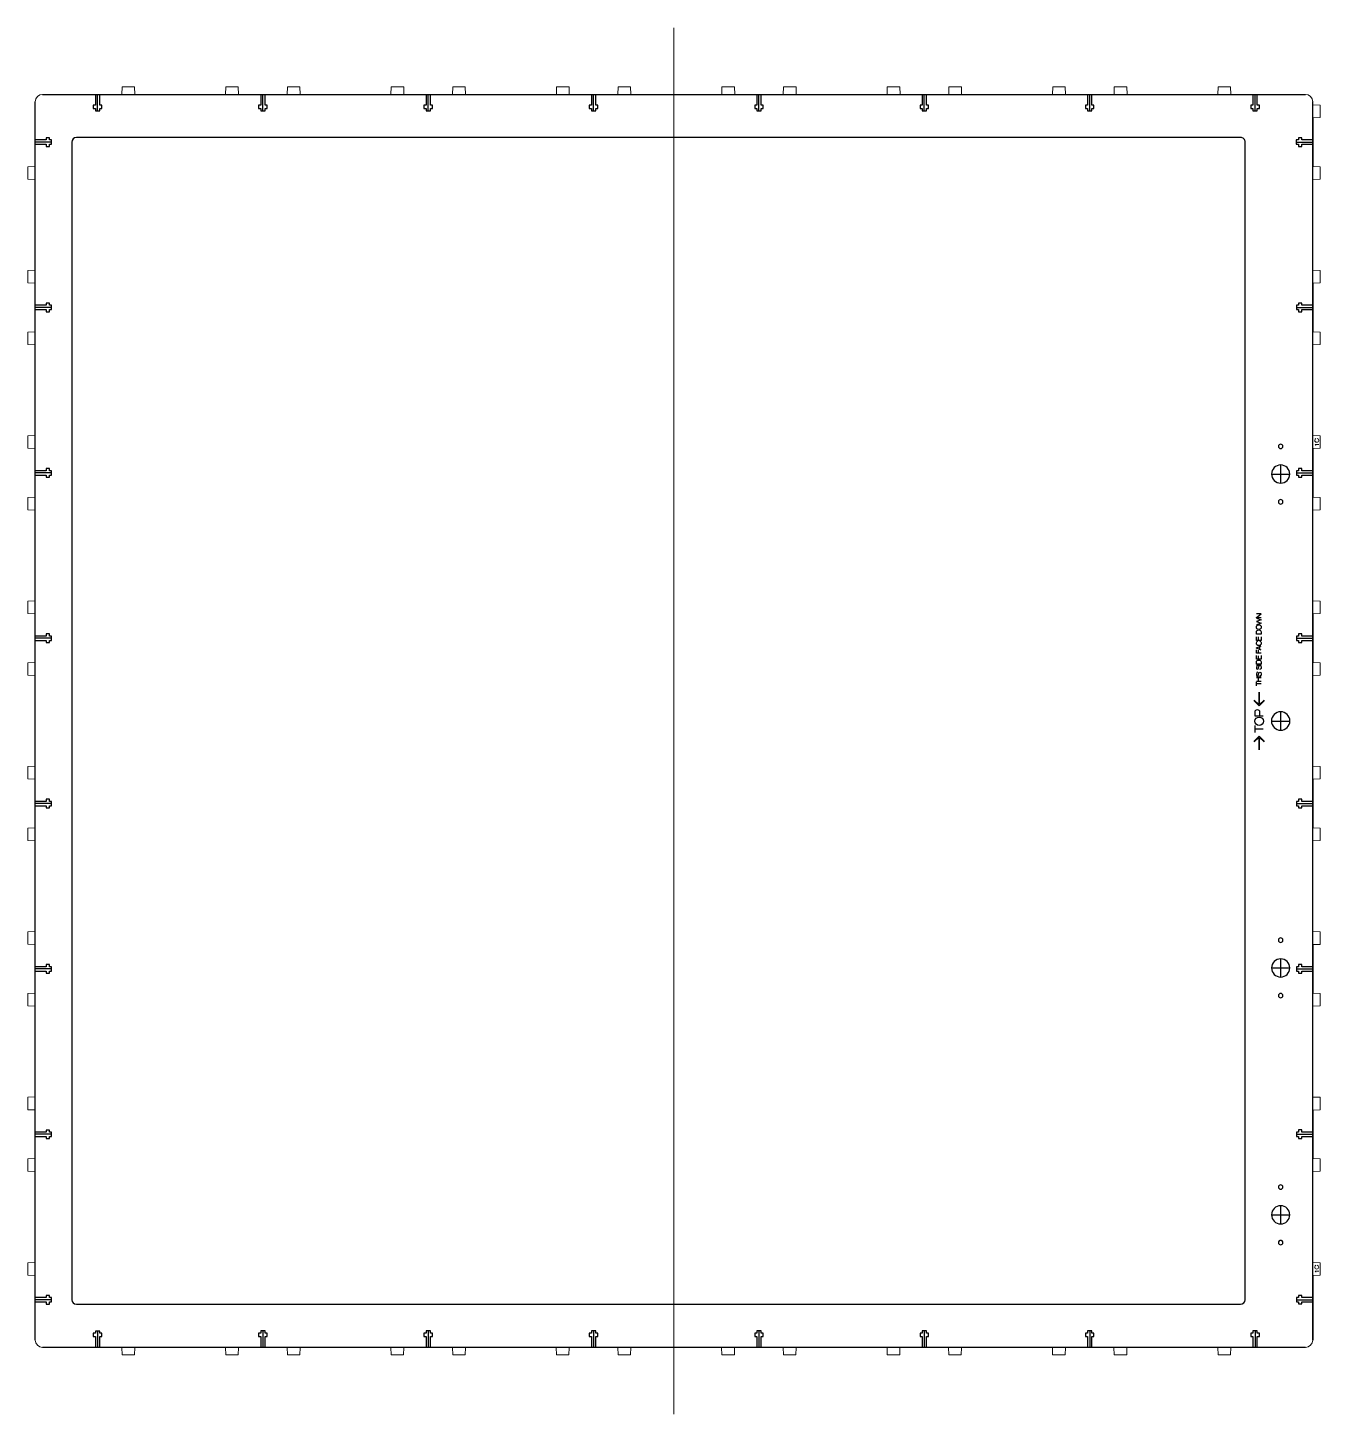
# Model space of a CAD drawing. Header units: millimetres. Extents: x 80 to 1360, y 33 to 950.
# Drawn here: x 80 to 920, y 50 to 950 of the extents above; entities that cross this region are included whole.
import ezdxf

# ---------------------------------------------------------------- set-up
doc = ezdxf.new("R2010")
doc.units = ezdxf.units.MM
for name, color, linetype, lineweight, true_color in [('Changed Parts', 3, 'Continuous', 25, 0x00ff00), ('Laser Table', 2, 'Continuous', 0, 0xffff00), ('New Top', 1, 'Continuous', 0, 0xff0000), ('New Top Text', 5, 'Continuous', 0, 0x0000ff), ('Referance lines', 2, 'Continuous', 25, 0xffff00), ('table under support', 1, 'Continuous', 0, 0xff0000), ('Top Board', 1, 'Continuous', 0, 0xff0000)]:
    doc.layers.add(name, color=color, linetype=linetype, lineweight=lineweight, true_color=true_color)
for name, color, linetype, true_color in [('CHANGED_PARTS', 3, 'Continuous', 0x00ff00), ('CUTS', 1, 'Continuous', 0xff0000), ('TEXT', 5, 'Continuous', 0x0000ff)]:
    doc.layers.add(name, color=color, linetype=linetype, true_color=true_color)

msp = doc.modelspace()

# ---------------------------------------------------------------- linework, layer by layer
at = {"layer": 'Changed Parts'}
for p, q in [((90.13, 906.74), (124.41, 906.74)), ((124.41, 906.74), (124.41, 899.73)), ((127.21, 899.73), (127.21, 906.74)), ((127.21, 906.74), (141.61, 906.74)), ((217.37, 906.74), (231.75, 906.74)), ((231.75, 906.74), (231.75, 899.73)), ((234.55, 899.73), (234.55, 906.74)), ((234.55, 906.74), (248.95, 906.74)), ((324.71, 906.74), (339.09, 906.74)), ((339.09, 906.74), (339.09, 899.73)), ((341.89, 899.73), (341.89, 906.74)), ((341.89, 906.74), (356.29, 906.74)), ((432.05, 906.74), (446.43, 906.74)), ((446.43, 906.74), (446.43, 899.73)), ((449.23, 899.73), (449.23, 906.74)), ((449.23, 906.74), (463.63, 906.74)), ((539.39, 906.74), (553.77, 906.74)), ((553.77, 906.74), (553.77, 899.73)), ((556.57, 899.73), (556.57, 906.74)), ((556.57, 906.74), (570.97, 906.74)), ((646.73, 906.74), (661.11, 906.74)), ((661.11, 906.74), (661.11, 899.73)), ((663.91, 899.73), (663.91, 906.74)), ((663.91, 906.74), (678.31, 906.74)), ((754.07, 906.74), (768.45, 906.74)), ((768.45, 906.74), (768.45, 899.73)), ((771.25, 899.73), (771.25, 906.74)), ((771.25, 906.74), (785.65, 906.74)), ((861.41, 906.74), (875.79, 906.74)), ((875.79, 906.74), (875.79, 899.73)), ((878.59, 899.73), (878.59, 906.74)), ((878.59, 906.74), (909.87, 906.74)), ((85.33, 877.15), (85.33, 891.55)), ((85.33, 891.55), (85.33, 891.55)), ((124.41, 899.73), (123.01, 899.73)), ((123.01, 899.73), (123.01, 897.53)), ((123.01, 897.53), (124.41, 897.53)), ((124.41, 897.53), (124.41, 896.08)), ((124.41, 896.08), (127.21, 896.08)), ((128.61, 899.73), (127.21, 899.73)), ((127.21, 897.53), (128.61, 897.53)), ((127.21, 896.08), (127.21, 897.53)), ((128.61, 897.53), (128.61, 899.73)), ((231.75, 899.73), (230.35, 899.73)), ((230.35, 899.73), (230.35, 897.53)), ((230.35, 897.53), (231.75, 897.53)), ((231.75, 897.53), (231.75, 896.08)), ((231.75, 896.08), (234.55, 896.08)), ((235.95, 899.73), (234.55, 899.73)), ((234.55, 896.08), (234.55, 897.53)), ((234.55, 897.53), (235.95, 897.53)), ((235.95, 897.53), (235.95, 899.73)), ((339.09, 899.73), (337.69, 899.73)), ((337.69, 899.73), (337.69, 897.53)), ((337.69, 897.53), (339.09, 897.53)), ((339.09, 897.53), (339.09, 896.08)), ((339.09, 896.08), (341.89, 896.08)), ((343.29, 899.73), (341.89, 899.73)), ((341.89, 896.08), (341.89, 897.53)), ((341.89, 897.53), (343.29, 897.53)), ((343.29, 897.53), (343.29, 899.73)), ((446.43, 899.73), (445.03, 899.73)), ((445.03, 899.73), (445.03, 897.53)), ((445.03, 897.53), (446.43, 897.53)), ((446.43, 897.53), (446.43, 896.08)), ((446.43, 896.08), (449.23, 896.08)), ((450.63, 899.73), (449.23, 899.73)), ((449.23, 896.08), (449.23, 897.53)), ((449.23, 897.53), (450.63, 897.53)), ((450.63, 897.53), (450.63, 899.73)), ((553.77, 899.73), (552.37, 899.73)), ((552.37, 899.73), (552.37, 897.53)), ((552.37, 897.53), (553.77, 897.53)), ((553.77, 897.53), (553.77, 896.08)), ((553.77, 896.08), (556.57, 896.08)), ((557.97, 899.73), (556.57, 899.73)), ((556.57, 896.08), (556.57, 897.53)), ((556.57, 897.53), (557.97, 897.53)), ((557.97, 897.53), (557.97, 899.73)), ((661.11, 899.73), (659.71, 899.73)), ((659.71, 899.73), (659.71, 897.53)), ((659.71, 897.53), (661.11, 897.53)), ((661.11, 897.53), (661.11, 896.08)), ((661.11, 896.08), (663.91, 896.08)), ((665.31, 899.73), (663.91, 899.73)), ((663.91, 896.08), (663.91, 897.53)), ((663.91, 897.53), (665.31, 897.53)), ((665.31, 897.53), (665.31, 899.73)), ((768.45, 899.73), (767.05, 899.73)), ((767.05, 899.73), (767.05, 897.53)), ((767.05, 897.53), (768.45, 897.53)), ((768.45, 897.53), (768.45, 896.08)), ((768.45, 896.08), (771.25, 896.08)), ((772.65, 899.73), (771.25, 899.73)), ((771.25, 897.53), (772.65, 897.53)), ((771.25, 896.08), (771.25, 897.53)), ((772.65, 897.53), (772.65, 899.73)), ((875.79, 899.73), (874.39, 899.73)), ((874.39, 899.73), (874.39, 897.53)), ((874.39, 897.53), (875.79, 897.53)), ((875.79, 897.53), (875.79, 896.08)), ((875.79, 896.08), (878.59, 896.08)), ((879.99, 899.73), (878.59, 899.73)), ((878.59, 896.08), (878.59, 897.53)), ((878.59, 897.53), (879.99, 897.53)), ((879.99, 897.53), (879.99, 899.73)), ((92.35, 877.15), (85.33, 877.15)), ((85.33, 874.35), (92.35, 874.35)), ((85.33, 859.97), (85.33, 874.35)), ((94.55, 878.55), (92.35, 878.55)), ((92.35, 878.55), (92.35, 877.15)), ((92.35, 874.35), (92.35, 872.95)), ((94.55, 877.15), (94.55, 878.55)), ((95.99, 877.15), (94.55, 877.15)), ((94.55, 872.95), (94.55, 874.35)), ((94.55, 874.35), (95.99, 874.35)), ((95.99, 874.35), (95.99, 877.15)), ((905.45, 877.15), (904, 877.15)), ((904, 877.15), (904, 874.35)), ((904, 874.35), (905.45, 874.35)), ((907.65, 878.55), (905.45, 878.55)), ((905.45, 878.55), (905.45, 877.15)), ((905.45, 874.35), (905.45, 872.95)), ((907.65, 877.15), (907.65, 878.55)), ((914.67, 877.15), (907.65, 877.15)), ((907.65, 872.95), (907.65, 874.35)), ((907.65, 874.35), (914.67, 874.35)), ((92.35, 872.95), (94.55, 872.95)), ((905.45, 872.95), (907.65, 872.95)), ((85.33, 769.81), (85.33, 784.21)), ((92.35, 769.81), (85.33, 769.81)), ((85.33, 767.01), (92.35, 767.01)), ((85.33, 752.63), (85.33, 767.01)), ((94.55, 771.21), (92.35, 771.21)), ((92.35, 771.21), (92.35, 769.81)), ((92.35, 767.01), (92.35, 765.61)), ((92.35, 765.61), (94.55, 765.61)), ((94.55, 769.81), (94.55, 771.21)), ((95.99, 769.81), (94.55, 769.81)), ((94.55, 765.61), (94.55, 767.01)), ((94.55, 767.01), (95.99, 767.01)), ((95.99, 767.01), (95.99, 769.81)), ((905.45, 769.81), (904.01, 769.81)), ((904.01, 769.81), (904.01, 767.01)), ((904.01, 767.01), (905.45, 767.01)), ((907.65, 771.21), (905.45, 771.21)), ((905.45, 771.21), (905.45, 769.81)), ((905.45, 767.01), (905.45, 765.61)), ((905.45, 765.61), (907.65, 765.61)), ((907.65, 769.81), (907.65, 771.21)), ((914.67, 769.81), (907.65, 769.81)), ((907.65, 765.61), (907.65, 767.01)), ((907.65, 767.01), (914.67, 767.01)), ((85.33, 662.47), (85.33, 676.87)), ((92.35, 662.47), (85.33, 662.47)), ((85.33, 659.67), (92.35, 659.67)), ((85.33, 645.29), (85.33, 659.67)), ((94.55, 663.87), (92.35, 663.87)), ((92.35, 663.87), (92.35, 662.47)), ((92.35, 659.67), (92.35, 658.27)), ((92.35, 658.27), (94.55, 658.27)), ((94.55, 662.47), (94.55, 663.87)), ((95.99, 662.47), (94.55, 662.47)), ((94.55, 658.27), (94.55, 659.67)), ((94.55, 659.67), (95.99, 659.67)), ((95.99, 659.67), (95.99, 662.47)), ((905.45, 662.47), (904.01, 662.47)), ((904.01, 662.47), (904.01, 659.67)), ((904.01, 659.67), (905.45, 659.67)), ((905.45, 663.87), (905.45, 662.47)), ((907.65, 663.87), (905.45, 663.87)), ((905.45, 659.67), (905.45, 658.27)), ((905.45, 658.27), (907.65, 658.27)), ((907.65, 662.47), (907.65, 663.87)), ((914.67, 662.47), (907.65, 662.47)), ((907.65, 658.27), (907.65, 659.67)), ((907.65, 659.67), (914.67, 659.67)), ((85.33, 555.13), (85.33, 569.53)), ((92.35, 555.13), (85.33, 555.13)), ((85.33, 552.33), (92.35, 552.33)), ((85.33, 537.96), (85.33, 552.33)), ((94.55, 556.53), (92.35, 556.53)), ((92.35, 556.53), (92.35, 555.13)), ((92.35, 552.33), (92.35, 550.93)), ((92.35, 550.93), (94.55, 550.93)), ((94.55, 555.13), (94.55, 556.53)), ((95.99, 555.13), (94.55, 555.13)), ((94.55, 550.93), (94.55, 552.33)), ((94.55, 552.33), (95.99, 552.33)), ((95.99, 552.33), (95.99, 555.13)), ((905.45, 555.13), (904.01, 555.13)), ((904.01, 555.13), (904.01, 552.33)), ((904.01, 552.33), (905.45, 552.33)), ((907.65, 556.53), (905.45, 556.53)), ((905.45, 556.53), (905.45, 555.13)), ((905.45, 552.33), (905.45, 550.93)), ((905.45, 550.93), (907.65, 550.93)), ((907.65, 555.13), (907.65, 556.53)), ((914.67, 555.13), (907.65, 555.13)), ((907.65, 550.93), (907.65, 552.33)), ((907.65, 552.33), (914.67, 552.33)), ((85.33, 447.79), (85.33, 462.19)), ((92.35, 447.79), (85.33, 447.79)), ((85.33, 444.99), (92.35, 444.99)), ((85.33, 430.62), (85.33, 444.99)), ((94.55, 449.19), (92.35, 449.19)), ((92.35, 449.19), (92.35, 447.79)), ((92.35, 444.99), (92.35, 443.59)), ((92.35, 443.59), (94.55, 443.59)), ((94.55, 447.79), (94.55, 449.19)), ((95.99, 447.79), (94.55, 447.79)), ((94.55, 443.59), (94.55, 444.99)), ((94.55, 444.99), (95.99, 444.99)), ((95.99, 444.99), (95.99, 447.79)), ((905.45, 447.79), (904.01, 447.79)), ((904.01, 447.79), (904.01, 444.99)), ((904.01, 444.99), (905.45, 444.99)), ((907.65, 449.19), (905.45, 449.19)), ((905.45, 449.19), (905.45, 447.79)), ((905.45, 444.99), (905.45, 443.59)), ((905.45, 443.59), (907.65, 443.59)), ((907.65, 447.79), (907.65, 449.19)), ((914.67, 447.79), (907.65, 447.79)), ((907.65, 443.59), (907.65, 444.99)), ((907.65, 444.99), (914.67, 444.99)), ((85.33, 340.45), (85.33, 354.85)), ((92.35, 340.45), (85.33, 340.45)), ((85.33, 337.65), (92.35, 337.65)), ((85.33, 323.28), (85.33, 337.65)), ((94.55, 341.85), (92.35, 341.85)), ((92.35, 341.85), (92.35, 340.45)), ((92.35, 337.65), (92.35, 336.25)), ((92.35, 336.25), (94.55, 336.25)), ((94.55, 340.45), (94.55, 341.85)), ((95.99, 340.45), (94.55, 340.45)), ((94.55, 336.25), (94.55, 337.65)), ((94.55, 337.65), (95.99, 337.65)), ((95.99, 337.65), (95.99, 340.45)), ((905.45, 340.46), (904.01, 340.46)), ((904.01, 340.46), (904.01, 337.65)), ((904.01, 337.65), (905.45, 337.65)), ((905.45, 341.86), (905.45, 340.46)), ((907.65, 341.86), (905.45, 341.86)), ((905.45, 337.65), (905.45, 336.26)), ((905.45, 336.26), (907.65, 336.26)), ((907.65, 340.46), (907.65, 341.86)), ((914.67, 340.46), (907.65, 340.46)), ((907.65, 336.26), (907.65, 337.65)), ((907.65, 337.65), (914.67, 337.65)), ((85.33, 233.11), (85.33, 247.51)), ((94.55, 234.51), (92.35, 234.51)), ((92.35, 234.51), (92.35, 233.11)), ((94.55, 233.11), (94.55, 234.51)), ((907.65, 234.52), (905.45, 234.52)), ((905.45, 234.52), (905.45, 233.12)), ((907.65, 233.12), (907.65, 234.52)), ((92.35, 233.11), (85.33, 233.11)), ((85.33, 230.31), (92.35, 230.31)), ((85.33, 215.94), (85.33, 230.31)), ((92.35, 230.31), (92.35, 228.91)), ((92.35, 228.91), (94.55, 228.91)), ((95.99, 233.11), (94.55, 233.11)), ((94.55, 228.91), (94.55, 230.31)), ((94.55, 230.31), (95.99, 230.31)), ((95.99, 230.31), (95.99, 233.11)), ((905.45, 233.12), (904.01, 233.12)), ((904.01, 233.12), (904.01, 230.31)), ((904.01, 230.31), (905.45, 230.31)), ((905.45, 230.31), (905.45, 228.92)), ((905.45, 228.92), (907.65, 228.92)), ((914.67, 233.12), (907.65, 233.12)), ((907.65, 228.92), (907.65, 230.31)), ((907.65, 230.31), (914.67, 230.31)), ((85.33, 125.77), (85.33, 140.17)), ((94.55, 127.17), (92.35, 127.17)), ((92.35, 127.17), (92.35, 125.77)), ((94.55, 125.77), (94.55, 127.17)), ((907.65, 127.18), (905.45, 127.18)), ((905.45, 127.18), (905.45, 125.78)), ((907.65, 125.78), (907.65, 127.18)), ((92.35, 125.77), (85.33, 125.77)), ((85.33, 122.97), (92.35, 122.97)), ((85.33, 98.18), (85.33, 122.97)), ((92.35, 122.97), (92.35, 121.57)), ((92.35, 121.57), (94.55, 121.57)), ((95.99, 125.77), (94.55, 125.77)), ((94.55, 121.57), (94.55, 122.97)), ((94.55, 122.97), (95.99, 122.97)), ((95.99, 122.97), (95.99, 125.77)), ((905.45, 125.78), (904.01, 125.78)), ((904.01, 125.78), (904.01, 122.97)), ((904.01, 122.97), (905.45, 122.97)), ((905.45, 122.97), (905.45, 121.58)), ((905.45, 121.58), (907.65, 121.58)), ((914.67, 125.78), (907.65, 125.78)), ((907.65, 121.58), (907.65, 122.97)), ((907.65, 122.97), (914.67, 122.97)), ((124.41, 102.6), (123.01, 102.6)), ((123.01, 102.6), (123.01, 100.4)), ((123.01, 100.4), (124.41, 100.4)), ((124.41, 104.04), (124.41, 102.6)), ((127.21, 104.04), (124.41, 104.04)), ((124.41, 100.4), (124.41, 93.38)), ((127.21, 102.6), (127.21, 104.04)), ((128.61, 102.6), (127.21, 102.6)), ((127.21, 93.38), (127.21, 100.4)), ((127.21, 100.4), (128.61, 100.4)), ((128.61, 100.4), (128.61, 102.6)), ((231.75, 102.6), (230.35, 102.6)), ((230.35, 102.6), (230.35, 100.4)), ((230.35, 100.4), (231.75, 100.4)), ((234.55, 104.05), (231.75, 104.05)), ((231.75, 104.05), (231.75, 102.6)), ((231.75, 100.4), (231.75, 93.38)), ((234.55, 102.6), (234.55, 104.05)), ((235.95, 102.6), (234.55, 102.6)), ((234.55, 93.39), (234.55, 100.4)), ((234.55, 100.4), (235.95, 100.4)), ((235.95, 100.4), (235.95, 102.6)), ((339.09, 102.6), (337.69, 102.6)), ((337.69, 102.6), (337.69, 100.4)), ((337.69, 100.4), (339.09, 100.4)), ((341.89, 104.05), (339.09, 104.05)), ((339.09, 104.05), (339.09, 102.6)), ((339.09, 100.4), (339.09, 93.39)), ((341.89, 102.6), (341.89, 104.05)), ((343.29, 102.6), (341.89, 102.6)), ((341.89, 93.39), (341.89, 100.4)), ((341.89, 100.4), (343.29, 100.4)), ((343.29, 100.4), (343.29, 102.6)), ((446.43, 102.6), (445.03, 102.6)), ((445.03, 102.6), (445.03, 100.4)), ((445.03, 100.4), (446.43, 100.4)), ((449.23, 104.05), (446.43, 104.05)), ((446.43, 104.05), (446.43, 102.6)), ((446.43, 100.4), (446.43, 93.39)), ((449.23, 102.6), (449.23, 104.05)), ((450.63, 102.6), (449.23, 102.6)), ((449.23, 100.4), (450.63, 100.4)), ((449.23, 93.39), (449.23, 100.4)), ((450.63, 100.4), (450.63, 102.6)), ((553.77, 102.6), (552.37, 102.6)), ((552.37, 102.6), (552.37, 100.4)), ((552.37, 100.4), (553.77, 100.4)), ((556.57, 104.05), (553.77, 104.05)), ((553.77, 104.05), (553.77, 102.6)), ((553.77, 100.4), (553.77, 93.39)), ((556.57, 102.6), (556.57, 104.05)), ((557.97, 102.6), (556.57, 102.6)), ((556.57, 100.4), (557.97, 100.4)), ((556.57, 93.39), (556.57, 100.4)), ((557.97, 100.4), (557.97, 102.6)), ((661.11, 102.6), (659.71, 102.6)), ((659.71, 102.6), (659.71, 100.4)), ((659.71, 100.4), (661.11, 100.4)), ((663.91, 104.05), (661.11, 104.05)), ((661.11, 104.05), (661.11, 102.6)), ((661.11, 100.4), (661.11, 93.39)), ((663.91, 102.6), (663.91, 104.05)), ((665.31, 102.6), (663.91, 102.6)), ((663.91, 93.39), (663.91, 100.4)), ((663.91, 100.4), (665.31, 100.4)), ((665.31, 100.4), (665.31, 102.6)), ((768.45, 102.6), (767.05, 102.6)), ((767.05, 102.6), (767.05, 100.4)), ((767.05, 100.4), (768.45, 100.4)), ((771.25, 104.05), (768.45, 104.05)), ((768.45, 104.05), (768.45, 102.6)), ((768.45, 100.4), (768.45, 93.39)), ((771.25, 102.6), (771.25, 104.05)), ((772.65, 102.6), (771.25, 102.6)), ((771.25, 93.39), (771.25, 100.4)), ((771.25, 100.4), (772.65, 100.4)), ((772.65, 100.4), (772.65, 102.6)), ((875.79, 102.61), (874.39, 102.61)), ((874.39, 102.61), (874.39, 100.41)), ((874.39, 100.41), (875.79, 100.41)), ((875.79, 104.05), (875.79, 102.61)), ((878.59, 104.05), (875.79, 104.05)), ((875.79, 100.41), (875.79, 93.39)), ((878.59, 102.61), (878.59, 104.05)), ((879.99, 102.61), (878.59, 102.61)), ((878.59, 93.39), (878.59, 100.41)), ((878.59, 100.41), (879.99, 100.41)), ((879.99, 100.41), (879.99, 102.61)), ((124.41, 93.38), (90.13, 93.38)), ((141.59, 93.38), (127.21, 93.38)), ((231.75, 93.38), (217.35, 93.38)), ((248.93, 93.38), (234.55, 93.39)), ((339.09, 93.39), (324.69, 93.38)), ((356.27, 93.38), (341.89, 93.39)), ((446.43, 93.39), (432.03, 93.38)), ((463.61, 93.38), (449.23, 93.39)), ((553.77, 93.39), (539.37, 93.38)), ((570.95, 93.38), (556.57, 93.39)), ((661.11, 93.39), (646.71, 93.38)), ((678.29, 93.38), (663.91, 93.39)), ((768.45, 93.39), (754.05, 93.38)), ((785.63, 93.38), (771.25, 93.39)), ((875.79, 93.39), (861.39, 93.38)), ((909.87, 93.39), (878.59, 93.39))]:
    msp.add_line(p, q, dxfattribs=at)
at = {"layer": 'CHANGED_PARTS'}
for p, q in [((914.67, 891.53), (914.67, 891.53)), ((914.67, 891.53), (914.67, 877.15)), ((109.04, 875.73), (109.04, 124.38)), ((867.77, 878.74), (112.04, 878.73)), ((870.77, 124.38), (870.77, 875.74)), ((914.67, 874.35), (914.67, 859.96)), ((914.67, 784.19), (914.67, 769.81)), ((914.67, 767.01), (914.67, 752.62)), ((914.67, 676.85), (914.67, 662.47)), ((914.67, 659.67), (914.67, 645.28)), ((914.67, 569.51), (914.67, 555.13)), ((914.67, 552.33), (914.67, 537.94)), ((914.67, 462.17), (914.67, 447.79)), ((914.67, 444.99), (914.67, 430.6)), ((914.67, 354.83), (914.67, 340.46)), ((914.67, 337.65), (914.67, 323.26)), ((914.67, 247.49), (914.67, 233.12)), ((914.67, 230.31), (914.67, 215.92)), ((914.67, 140.15), (914.67, 125.78)), ((112.04, 121.38), (867.77, 121.38)), ((914.67, 122.97), (914.67, 98.19))]:
    msp.add_line(p, q, dxfattribs=at)
for centre, start, end in [((112.04, 875.73), 90.0009, 180.00027), ((867.77, 875.74), 359.99999, 90.0009), ((112.04, 124.38), 180.00027, 269.99999), ((867.77, 124.38), 269.99999, 359.99999)]:
    msp.add_arc(centre, 3, start, end, dxfattribs=at)
at = {"layer": 'CHANGED_PARTS', "color": 3, "true_color": 0x00ff00}
for points in [[(893.83, 679.69), (893.04, 679.69), (892.4, 679.06), (892.4, 678.27)], [(892.4, 678.27), (892.4, 677.48), (893.04, 676.84), (893.83, 676.84)], [(895.25, 678.27), (895.25, 679.06), (894.62, 679.69), (893.83, 679.69)], [(893.83, 676.84), (894.62, 676.84), (895.25, 677.48), (895.25, 678.27)], [(893.83, 666.17), (890.57, 666.17), (887.93, 663.53), (887.93, 660.27)], [(899.73, 660.27), (899.73, 663.53), (897.09, 666.17), (893.83, 666.17)], [(887.93, 660.27), (887.93, 657.01), (890.57, 654.37), (893.83, 654.37)], [(893.83, 654.37), (897.09, 654.37), (899.73, 657.01), (899.73, 660.27)], [(893.83, 643.69), (893.04, 643.69), (892.4, 643.06), (892.4, 642.27)], [(892.4, 642.27), (892.4, 641.48), (893.04, 640.84), (893.83, 640.84)], [(895.25, 642.27), (895.25, 643.06), (894.62, 643.69), (893.83, 643.69)], [(893.83, 640.84), (894.62, 640.84), (895.25, 641.48), (895.25, 642.27)], [(893.83, 359.16), (893.04, 359.16), (892.4, 358.52), (892.4, 357.73)], [(892.4, 357.73), (892.4, 356.94), (893.04, 356.31), (893.83, 356.31)], [(895.25, 357.73), (895.25, 358.52), (894.62, 359.16), (893.83, 359.16)], [(893.83, 356.31), (894.62, 356.31), (895.25, 356.94), (895.25, 357.73)], [(893.83, 345.63), (890.57, 345.63), (887.93, 342.99), (887.93, 339.73)], [(899.73, 339.73), (899.73, 342.99), (897.09, 345.63), (893.83, 345.63)], [(887.93, 339.73), (887.93, 336.47), (890.57, 333.83), (893.83, 333.83)], [(893.83, 333.83), (897.09, 333.83), (899.73, 336.47), (899.73, 339.73)], [(893.83, 323.16), (893.04, 323.16), (892.4, 322.52), (892.4, 321.73)], [(892.4, 321.73), (892.4, 320.94), (893.04, 320.31), (893.83, 320.31)], [(895.25, 321.73), (895.25, 322.52), (894.62, 323.16), (893.83, 323.16)], [(893.83, 320.31), (894.62, 320.31), (895.25, 320.94), (895.25, 321.73)], [(893.83, 198.89), (893.04, 198.89), (892.4, 198.25), (892.4, 197.46)], [(895.25, 197.46), (895.25, 198.25), (894.62, 198.89), (893.83, 198.89)], [(892.4, 197.46), (892.4, 196.67), (893.04, 196.04), (893.83, 196.04)], [(893.83, 196.04), (894.62, 196.04), (895.25, 196.67), (895.25, 197.46)], [(893.83, 185.36), (890.57, 185.36), (887.93, 182.72), (887.93, 179.46)], [(899.73, 179.46), (899.73, 182.72), (897.09, 185.36), (893.83, 185.36)], [(887.93, 179.46), (887.93, 176.2), (890.57, 173.56), (893.83, 173.56)], [(893.83, 173.56), (897.09, 173.56), (899.73, 176.2), (899.73, 179.46)], [(893.83, 162.89), (893.04, 162.89), (892.4, 162.25), (892.4, 161.46)], [(895.25, 161.46), (895.25, 162.25), (894.62, 162.89), (893.83, 162.89)], [(892.4, 161.46), (892.4, 160.67), (893.04, 160.04), (893.83, 160.04)], [(893.83, 160.04), (894.62, 160.04), (895.25, 160.67), (895.25, 161.46)]]:
    msp.add_open_spline(points, degree=3, dxfattribs=at)
at = {"layer": 'CUTS', "color": 3, "true_color": 0x00ff00}
for points in [[(893.83, 506), (890.52, 506), (887.83, 503.31), (887.83, 500)], [(899.83, 500), (899.83, 503.31), (897.14, 506), (893.83, 506)], [(887.83, 500), (887.83, 496.69), (890.52, 494), (893.83, 494)], [(893.83, 494), (897.14, 494), (899.83, 496.69), (899.83, 500)]]:
    msp.add_open_spline(points, degree=3, dxfattribs=at)
at = {"layer": 'Laser Table'}
msp.add_line((500, 950), (500, 50), dxfattribs=at)
at = {"layer": 'New Top', "color": 1, "true_color": 0xff0000}
for p, q in [((141.61, 906.74), (141.81, 911.61)), ((141.81, 911.61), (149.84, 911.61)), ((149.84, 911.61), (150.04, 906.74)), ((208.94, 906.74), (209.14, 911.61)), ((209.14, 911.61), (217.17, 911.61)), ((217.17, 911.61), (217.37, 906.74)), ((248.95, 906.74), (249.15, 911.61)), ((249.15, 911.61), (257.18, 911.61)), ((257.18, 911.61), (257.38, 906.74)), ((316.28, 906.74), (316.48, 911.61)), ((316.48, 911.61), (324.51, 911.61)), ((324.51, 911.61), (324.71, 906.74)), ((356.29, 906.74), (356.49, 911.61)), ((356.49, 911.61), (364.52, 911.61)), ((364.52, 911.61), (364.72, 906.74)), ((423.62, 906.74), (423.82, 911.61)), ((423.82, 911.61), (431.85, 911.61)), ((431.85, 911.61), (432.05, 906.74)), ((463.63, 906.74), (463.83, 911.61)), ((463.83, 911.61), (471.86, 911.61)), ((471.86, 911.61), (472.06, 906.74)), ((530.96, 906.74), (531.16, 911.61)), ((531.16, 911.61), (539.19, 911.61)), ((539.19, 911.61), (539.39, 906.74)), ((570.97, 906.74), (571.17, 911.61)), ((571.17, 911.61), (579.2, 911.61)), ((579.2, 911.61), (579.4, 906.74)), ((638.29, 906.74), (638.49, 911.61)), ((638.49, 911.61), (646.53, 911.61)), ((646.53, 911.61), (646.73, 906.74)), ((678.31, 906.74), (678.51, 911.61)), ((678.51, 911.61), (686.54, 911.61)), ((686.54, 911.61), (686.74, 906.74)), ((745.63, 906.74), (745.83, 911.61)), ((745.83, 911.61), (753.87, 911.61)), ((753.87, 911.61), (754.07, 906.74)), ((785.65, 906.74), (785.85, 911.61)), ((785.85, 911.61), (793.88, 911.61)), ((793.88, 911.61), (794.08, 906.74)), ((852.97, 906.74), (853.17, 911.61)), ((853.17, 911.61), (861.21, 911.61)), ((861.21, 911.61), (861.41, 906.74)), ((150.04, 906.74), (208.94, 906.74)), ((257.38, 906.74), (316.28, 906.74)), ((364.72, 906.74), (423.62, 906.74)), ((472.06, 906.74), (530.96, 906.74)), ((579.4, 906.74), (638.29, 906.74)), ((686.74, 906.74), (745.63, 906.74)), ((794.08, 906.74), (852.97, 906.74)), ((914.67, 899.97), (919.54, 899.77)), ((919.54, 891.73), (914.67, 891.53)), ((919.54, 899.77), (919.54, 891.73)), ((80.46, 859.77), (85.33, 859.97)), ((80.46, 851.74), (80.46, 859.77)), ((914.67, 859.96), (919.54, 859.76)), ((919.54, 859.76), (919.54, 851.73)), ((85.33, 851.54), (80.46, 851.74)), ((85.33, 792.64), (85.33, 851.54)), ((919.54, 851.73), (914.67, 851.53)), ((914.67, 851.53), (914.67, 792.63)), ((80.46, 792.44), (85.33, 792.64)), ((80.46, 784.41), (80.46, 792.44)), ((914.67, 792.63), (919.54, 792.43)), ((919.54, 792.43), (919.54, 784.39)), ((85.33, 784.21), (80.46, 784.41)), ((919.54, 784.39), (914.67, 784.19)), ((80.46, 752.43), (85.33, 752.63)), ((80.46, 744.4), (80.46, 752.43)), ((914.67, 752.62), (919.54, 752.42)), ((919.54, 752.42), (919.54, 744.39)), ((85.33, 744.2), (80.46, 744.4)), ((85.33, 685.3), (85.33, 744.2)), ((919.54, 744.39), (914.67, 744.19)), ((914.67, 744.19), (914.67, 685.29)), ((80.46, 685.1), (85.33, 685.3)), ((80.46, 677.07), (80.46, 685.1)), ((914.67, 685.29), (919.54, 685.09)), ((919.54, 685.09), (919.54, 677.05)), ((85.33, 676.87), (80.46, 677.07)), ((919.54, 677.05), (914.67, 676.85)), ((80.46, 645.09), (85.33, 645.29)), ((80.46, 637.06), (80.46, 645.09)), ((914.67, 645.28), (919.54, 645.08)), ((919.54, 645.08), (919.54, 637.05)), ((85.33, 636.86), (80.46, 637.06)), ((85.33, 577.96), (85.33, 636.86)), ((919.54, 637.05), (914.67, 636.85)), ((914.67, 636.85), (914.67, 577.95)), ((80.46, 577.76), (85.33, 577.96)), ((80.46, 569.73), (80.46, 577.76)), ((914.67, 577.95), (919.54, 577.75)), ((919.54, 577.75), (919.54, 569.71)), ((85.33, 569.53), (80.46, 569.73)), ((919.54, 569.71), (914.67, 569.51)), ((80.46, 537.76), (85.33, 537.96)), ((80.46, 529.72), (80.46, 537.76)), ((914.67, 537.94), (919.54, 537.74)), ((919.54, 537.74), (919.54, 529.71)), ((85.33, 529.52), (80.46, 529.72)), ((85.33, 470.62), (85.33, 529.52)), ((919.54, 529.71), (914.67, 529.51)), ((914.67, 529.51), (914.67, 470.61)), ((80.46, 470.42), (85.33, 470.62)), ((80.46, 462.39), (80.46, 470.42)), ((914.67, 470.61), (919.54, 470.41)), ((919.54, 470.41), (919.54, 462.37)), ((85.33, 462.19), (80.46, 462.39)), ((919.54, 462.37), (914.67, 462.17)), ((80.46, 430.42), (85.33, 430.62)), ((80.46, 422.38), (80.46, 430.42)), ((914.67, 430.6), (919.54, 430.4)), ((919.54, 430.4), (919.54, 422.37)), ((85.33, 422.18), (80.46, 422.38)), ((85.33, 363.28), (85.33, 422.18)), ((919.54, 422.37), (914.67, 422.17)), ((914.67, 422.17), (914.67, 363.27)), ((80.46, 363.08), (85.33, 363.28)), ((80.46, 355.05), (80.46, 363.08)), ((914.67, 363.27), (919.54, 363.07)), ((919.54, 363.07), (919.54, 355.03)), ((85.33, 354.85), (80.46, 355.05)), ((919.54, 355.03), (914.67, 354.83)), ((80.46, 323.08), (85.33, 323.28)), ((80.46, 315.04), (80.46, 323.08)), ((85.33, 314.84), (80.46, 315.04)), ((914.67, 323.26), (919.54, 323.06)), ((919.54, 315.03), (914.67, 314.83)), ((919.54, 323.06), (919.54, 315.03)), ((85.33, 255.94), (85.33, 314.84)), ((914.67, 314.83), (914.67, 255.93)), ((80.46, 255.74), (85.33, 255.94)), ((80.46, 247.71), (80.46, 255.74)), ((914.67, 255.93), (919.54, 255.73)), ((919.54, 255.73), (919.54, 247.69)), ((85.33, 247.51), (80.46, 247.71)), ((919.54, 247.69), (914.67, 247.49)), ((80.46, 215.74), (85.33, 215.94)), ((80.46, 207.7), (80.46, 215.74)), ((85.33, 207.5), (80.46, 207.7)), ((85.33, 148.6), (85.33, 207.5)), ((914.67, 215.92), (919.54, 215.72)), ((919.54, 207.69), (914.67, 207.49)), ((914.67, 207.49), (914.67, 148.59)), ((919.54, 215.72), (919.54, 207.69)), ((80.46, 148.4), (85.33, 148.6)), ((80.46, 140.37), (80.46, 148.4)), ((914.67, 148.59), (919.54, 148.39)), ((919.54, 148.39), (919.54, 140.35)), ((85.33, 140.17), (80.46, 140.37)), ((919.54, 140.35), (914.67, 140.15)), ((141.79, 88.51), (141.59, 93.38)), ((150.03, 93.38), (149.83, 88.51)), ((208.92, 93.38), (150.03, 93.38)), ((209.12, 88.51), (208.92, 93.38)), ((217.35, 93.38), (217.15, 88.51)), ((249.13, 88.51), (248.93, 93.38)), ((257.37, 93.38), (257.17, 88.51)), ((316.26, 93.38), (257.37, 93.38)), ((316.46, 88.51), (316.26, 93.38)), ((324.69, 93.38), (324.49, 88.51)), ((356.47, 88.51), (356.27, 93.38)), ((364.71, 93.38), (364.51, 88.51)), ((423.6, 93.38), (364.71, 93.38)), ((423.8, 88.51), (423.6, 93.38)), ((432.03, 93.38), (431.83, 88.51)), ((463.81, 88.51), (463.61, 93.38)), ((472.05, 93.38), (471.84, 88.51)), ((530.94, 93.38), (472.05, 93.38)), ((531.14, 88.51), (530.94, 93.38)), ((539.37, 93.38), (539.17, 88.51)), ((571.15, 88.51), (570.95, 93.38)), ((579.39, 93.38), (579.18, 88.51)), ((638.28, 93.38), (579.39, 93.38)), ((638.48, 88.51), (638.28, 93.38)), ((646.71, 93.38), (646.51, 88.51)), ((678.49, 88.51), (678.29, 93.38)), ((686.73, 93.38), (686.52, 88.51)), ((745.62, 93.38), (686.73, 93.38)), ((745.82, 88.51), (745.62, 93.38)), ((754.05, 93.38), (753.85, 88.51)), ((785.83, 88.51), (785.63, 93.38)), ((794.07, 93.38), (793.86, 88.51)), ((852.96, 93.38), (794.07, 93.38)), ((853.16, 88.51), (852.96, 93.38)), ((861.39, 93.38), (861.19, 88.51)), ((149.83, 88.51), (141.79, 88.51)), ((217.15, 88.51), (209.12, 88.51)), ((257.17, 88.51), (249.13, 88.51)), ((324.49, 88.51), (316.46, 88.51)), ((364.51, 88.51), (356.47, 88.51)), ((431.83, 88.51), (423.8, 88.51)), ((471.84, 88.51), (463.81, 88.51)), ((539.17, 88.51), (531.14, 88.51)), ((579.18, 88.51), (571.15, 88.51)), ((646.51, 88.51), (638.48, 88.51)), ((686.52, 88.51), (678.49, 88.51)), ((753.85, 88.51), (745.82, 88.51)), ((793.86, 88.51), (785.83, 88.51)), ((861.19, 88.51), (853.16, 88.51))]:
    msp.add_line(p, q, dxfattribs=at)
at = {"layer": 'New Top Text', "color": 5, "true_color": 0x0000ff}
for points in [[(916.16, 679.49), (916.16, 679.58), (918.54, 679.58)], [(916.14, 142.89), (916.14, 142.98), (918.53, 142.98)]]:
    msp.add_lwpolyline(points, dxfattribs=at)
for points in [[(916.01, 682.14), (916.01, 682.72), (916.25, 683.17), (916.77, 683.3)], [(917.28, 680.89), (916.48, 680.89), (916.01, 681.45), (916.01, 682.14)], [(916.61, 678.74), (916.51, 679.11), (916.32, 679.35), (916.16, 679.49)], [(918.54, 682.14), (918.54, 681.45), (918.07, 680.89), (917.28, 680.89)], [(917.57, 683.36), (918.21, 683.28), (918.54, 682.7), (918.54, 682.14)], [(916, 145.54), (916, 146.11), (916.23, 146.57), (916.76, 146.7)], [(917.26, 144.29), (916.46, 144.29), (916, 144.85), (916, 145.54)], [(918.53, 145.54), (918.53, 144.85), (918.06, 144.29), (917.26, 144.29)], [(917.55, 146.75), (918.2, 146.68), (918.53, 146.1), (918.53, 145.54)], [(916.59, 142.14), (916.5, 142.5), (916.31, 142.75), (916.14, 142.89)]]:
    msp.add_open_spline(points, degree=3, dxfattribs=at)
at = {"layer": 'Referance lines'}
for p, q in [((85.33, 98.18), (85.33, 901.94)), ((90.13, 906.74), (909.87, 906.74)), ((124.41, 906.74), (127.21, 906.74)), ((125.81, 898.21), (125.81, 906.74)), ((125.81, 896.08), (125.81, 906.74)), ((231.75, 906.74), (234.55, 906.74)), ((233.15, 898.21), (233.15, 906.74)), ((233.15, 896.08), (233.15, 906.74)), ((339.09, 906.74), (341.89, 906.74)), ((340.49, 898.21), (340.49, 906.74)), ((340.49, 896.08), (340.49, 906.74)), ((446.43, 906.74), (449.23, 906.74)), ((447.83, 898.21), (447.83, 906.74)), ((447.83, 896.08), (447.83, 906.74)), ((553.77, 906.74), (556.57, 906.74)), ((555.17, 898.21), (555.17, 906.74)), ((555.17, 896.08), (555.17, 906.74)), ((661.11, 906.74), (663.91, 906.74)), ((662.51, 898.21), (662.51, 906.74)), ((662.51, 896.08), (662.51, 906.74)), ((768.45, 906.74), (771.25, 906.74)), ((769.85, 898.21), (769.85, 906.74)), ((769.85, 896.08), (769.85, 906.74)), ((875.79, 906.74), (878.59, 906.74)), ((877.19, 898.21), (877.19, 906.74)), ((877.19, 896.08), (877.19, 906.74)), ((914.67, 98.19), (914.67, 902.2)), ((85.33, 874.35), (85.33, 877.15)), ((93.86, 875.75), (85.33, 875.75)), ((95.99, 875.75), (85.33, 875.75)), ((904, 875.75), (914.67, 875.75)), ((906.14, 875.75), (914.67, 875.75)), ((914.67, 877.15), (914.67, 874.35)), ((85.33, 767.01), (85.33, 769.81)), ((93.86, 768.41), (85.33, 768.41)), ((95.99, 768.41), (85.33, 768.41)), ((904.01, 768.41), (914.67, 768.41)), ((906.14, 768.41), (914.67, 768.41)), ((914.67, 769.81), (914.67, 767.01)), ((893.83, 666.17), (893.83, 654.37)), ((85.33, 659.67), (85.33, 662.47)), ((93.86, 661.07), (85.33, 661.07)), ((95.99, 661.07), (85.33, 661.07)), ((887.93, 660.27), (899.73, 660.27)), ((904.01, 661.07), (914.67, 661.07)), ((906.14, 661.07), (914.67, 661.07)), ((914.67, 662.47), (914.67, 659.67)), ((85.33, 552.33), (85.33, 555.13)), ((93.86, 553.73), (85.33, 553.73)), ((95.99, 553.73), (85.33, 553.73)), ((904.01, 553.73), (914.67, 553.73)), ((906.14, 553.73), (914.67, 553.73)), ((914.67, 555.13), (914.67, 552.33)), ((893.83, 506), (893.83, 494)), ((887.83, 500), (899.83, 500)), ((85.33, 444.99), (85.33, 447.79)), ((93.86, 446.39), (85.33, 446.39)), ((95.99, 446.39), (85.33, 446.39)), ((904.01, 446.39), (914.67, 446.39)), ((906.14, 446.39), (914.67, 446.39)), ((914.67, 447.79), (914.67, 444.99)), ((893.83, 345.63), (893.83, 333.83)), ((85.33, 337.65), (85.33, 340.45)), ((93.86, 339.05), (85.33, 339.05)), ((95.99, 339.05), (85.33, 339.05)), ((887.93, 339.73), (899.73, 339.73)), ((904.01, 339.05), (914.67, 339.05)), ((906.14, 339.05), (914.67, 339.05)), ((914.67, 340.46), (914.67, 337.65)), ((85.33, 230.31), (85.33, 233.11)), ((93.86, 231.71), (85.33, 231.71)), ((95.99, 231.71), (85.33, 231.71)), ((904.01, 231.71), (914.67, 231.71)), ((906.14, 231.71), (914.67, 231.71)), ((914.67, 233.12), (914.67, 230.31)), ((893.83, 185.36), (893.83, 173.56)), ((887.93, 179.46), (899.73, 179.46)), ((85.33, 122.97), (85.33, 125.77)), ((93.86, 124.37), (85.33, 124.37)), ((95.99, 124.37), (85.33, 124.37)), ((904.01, 124.37), (914.67, 124.37)), ((906.14, 124.37), (914.67, 124.37)), ((914.67, 125.78), (914.67, 122.97)), ((125.81, 104.04), (125.81, 93.38)), ((125.81, 101.91), (125.81, 93.38)), ((233.15, 104.05), (233.15, 93.39)), ((233.15, 101.91), (233.15, 93.39)), ((340.49, 104.05), (340.49, 93.39)), ((340.49, 101.91), (340.49, 93.39)), ((447.83, 104.05), (447.83, 93.39)), ((447.83, 101.91), (447.83, 93.39)), ((555.17, 104.05), (555.17, 93.39)), ((555.17, 101.91), (555.17, 93.39)), ((662.51, 104.05), (662.51, 93.39)), ((662.51, 101.91), (662.51, 93.39)), ((769.85, 104.05), (769.85, 93.39)), ((769.85, 101.91), (769.85, 93.39)), ((877.19, 104.05), (877.19, 93.39)), ((877.19, 101.91), (877.19, 93.39)), ((909.87, 93.39), (90.13, 93.38)), ((127.21, 93.38), (124.41, 93.38)), ((234.55, 93.39), (231.75, 93.38)), ((341.89, 93.39), (339.09, 93.39)), ((449.23, 93.39), (446.43, 93.39)), ((556.57, 93.39), (553.77, 93.39)), ((663.91, 93.39), (661.11, 93.39)), ((771.25, 93.39), (768.45, 93.39)), ((878.59, 93.39), (875.79, 93.39))]:
    msp.add_line(p, q, dxfattribs=at)
at = {"layer": 'table under support'}
for p, q in [((85.33, 891.55), (85.33, 901.94)), ((914.67, 899.97), (914.67, 902.2))]:
    msp.add_line(p, q, dxfattribs=at)
at = {"layer": 'TEXT', "color": 5, "true_color": 0x0000ff}
for points in [[(881.14, 567.07), (878.12, 567.07), (878.12, 567.18), (881.14, 569.56), (881.14, 569.66), (878.12, 569.66)], [(878.12, 566.77), (881.14, 565.76), (881.14, 565.65), (878.13, 564.61), (878.13, 564.6), (881.14, 563.57), (881.14, 563.46), (878.12, 562.45)], [(878.12, 556.33), (878.12, 557.81)], [(881.14, 557.81), (881.14, 556.33), (878.12, 556.33), (878.12, 556.33)], [(881.14, 554.68), (881.14, 552.3), (878.12, 552.3), (878.12, 554.66)], [(879.52, 552.3), (879.52, 554.56)], [(881.14, 545.92), (878.12, 547.3), (878.12, 547.41), (881.14, 548.8)], [(881.14, 544), (878.12, 544), (878.12, 546.12)], [(881.14, 542.46), (881.14, 540.08), (878.12, 540.08), (878.12, 542.43)], [(879.52, 544), (879.52, 545.99)], [(879.52, 540.08), (879.52, 542.33)], [(880.14, 548.34), (880.14, 546.37)], [(878.12, 536.83), (878.12, 538.3)], [(881.14, 538.3), (881.14, 536.83), (878.12, 536.83), (878.12, 536.83)], [(878.12, 536.37), (881.14, 536.37)], [(879.51, 534.37), (879.68, 535.37)], [(879.51, 530.05), (879.68, 531.05)], [(878.12, 528.7), (881.14, 528.7)], [(878.12, 528.27), (881.14, 528.27)], [(881.14, 525.68), (878.12, 525.68)], [(878.12, 522.91), (878.12, 525.51)], [(881.14, 524.22), (878.12, 524.22)], [(879.52, 525.68), (879.52, 528.27)], [(883.36, 513.23), (879.88, 509.75), (876.4, 513.23)], [(879.63, 518.78), (879.63, 510.61), (876.63, 513.61)], [(883.12, 513.6), (880.13, 510.61), (880.13, 518.78)], [(882.48, 503.16), (877.27, 503.16), (877.27, 505.95)], [(880.11, 505.75), (880.1, 503.16)], [(877.27, 492.6), (877.27, 497.1)], [(876.4, 486.77), (879.88, 490.25), (883.36, 486.77)], [(876.64, 486.4), (879.63, 489.39), (879.63, 481.22)], [(882.48, 494.78), (877.32, 494.78)], [(880.13, 481.22), (880.13, 489.39), (883.13, 486.39)]]:
    msp.add_lwpolyline(points, dxfattribs=at)
for points in [[(878.05, 560.95), (878.05, 561.81), (878.63, 562.51), (879.63, 562.51)], [(879.63, 559.38), (878.63, 559.38), (878.05, 560.08), (878.05, 560.95)], [(878.12, 557.81), (878.12, 558.64), (878.73, 559.07), (879.63, 559.07)], [(879.63, 562.51), (880.63, 562.51), (881.21, 561.81), (881.21, 560.95)], [(881.21, 560.95), (881.21, 560.08), (880.63, 559.38), (879.63, 559.38)], [(879.63, 559.07), (880.53, 559.07), (881.14, 558.64), (881.14, 557.81)], [(878.05, 550.49), (878.05, 551.2), (878.34, 551.77), (879, 551.93)], [(879.63, 548.92), (878.63, 548.92), (878.05, 549.63), (878.05, 550.49)], [(881.21, 550.49), (881.21, 549.63), (880.63, 548.92), (879.63, 548.92)], [(879.99, 552), (880.8, 551.92), (881.21, 551.19), (881.21, 550.49)], [(878.96, 535.99), (878.5, 535.96), (878.05, 535.75), (878.05, 534.74)], [(878.05, 534.74), (878.05, 533.98), (878.33, 533.63), (878.82, 533.63)], [(878.96, 531.66), (878.5, 531.63), (878.05, 531.43), (878.05, 530.42)], [(878.12, 538.3), (878.12, 539.14), (878.73, 539.56), (879.63, 539.56)], [(878.82, 533.63), (879.24, 533.63), (879.41, 533.87), (879.51, 534.37)], [(879.63, 539.56), (880.53, 539.56), (881.14, 539.14), (881.14, 538.3)], [(879.68, 535.37), (879.78, 535.84), (879.98, 536.06), (880.36, 536.06)], [(879.68, 531.05), (879.78, 531.52), (879.98, 531.74), (880.36, 531.74)], [(881.21, 534.86), (881.21, 533.66), (880.58, 533.53), (880.14, 533.52)], [(880.36, 536.06), (880.69, 536.06), (881.21, 535.9), (881.21, 534.86)], [(880.36, 531.74), (880.69, 531.74), (881.21, 531.58), (881.21, 530.54)], [(878.05, 530.42), (878.05, 529.65), (878.33, 529.3), (878.82, 529.3)], [(878.82, 529.3), (879.24, 529.3), (879.41, 529.55), (879.51, 530.05)], [(881.21, 530.54), (881.21, 529.34), (880.58, 529.21), (880.14, 529.2)], [(877.27, 505.95), (877.27, 507.06), (877.91, 507.4), (878.7, 507.4)], [(878.7, 507.4), (879.4, 507.4), (880.11, 507.04), (880.11, 505.75)], [(877.16, 499.85), (877.16, 501.34), (878.16, 502.55), (879.88, 502.55)], [(879.88, 497.15), (878.16, 497.15), (877.16, 498.36), (877.16, 499.85)], [(879.88, 502.55), (881.6, 502.55), (882.6, 501.34), (882.6, 499.85)], [(882.6, 499.85), (882.6, 498.36), (881.6, 497.15), (879.88, 497.15)]]:
    msp.add_open_spline(points, degree=3, dxfattribs=at)
at = {"layer": 'Top Board', "color": 1, "true_color": 0xff0000}
for points in [[(90.13, 906.74), (87.49, 906.74), (85.33, 904.58), (85.33, 901.94)], [(914.67, 901.94), (914.67, 904.58), (912.51, 906.74), (909.87, 906.74)], [(85.33, 98.18), (85.33, 95.54), (87.49, 93.38), (90.13, 93.38)], [(909.87, 93.39), (912.51, 93.39), (914.67, 95.55), (914.67, 98.19)]]:
    msp.add_open_spline(points, degree=3, dxfattribs=at)

doc.saveas('drawing.dxf')
